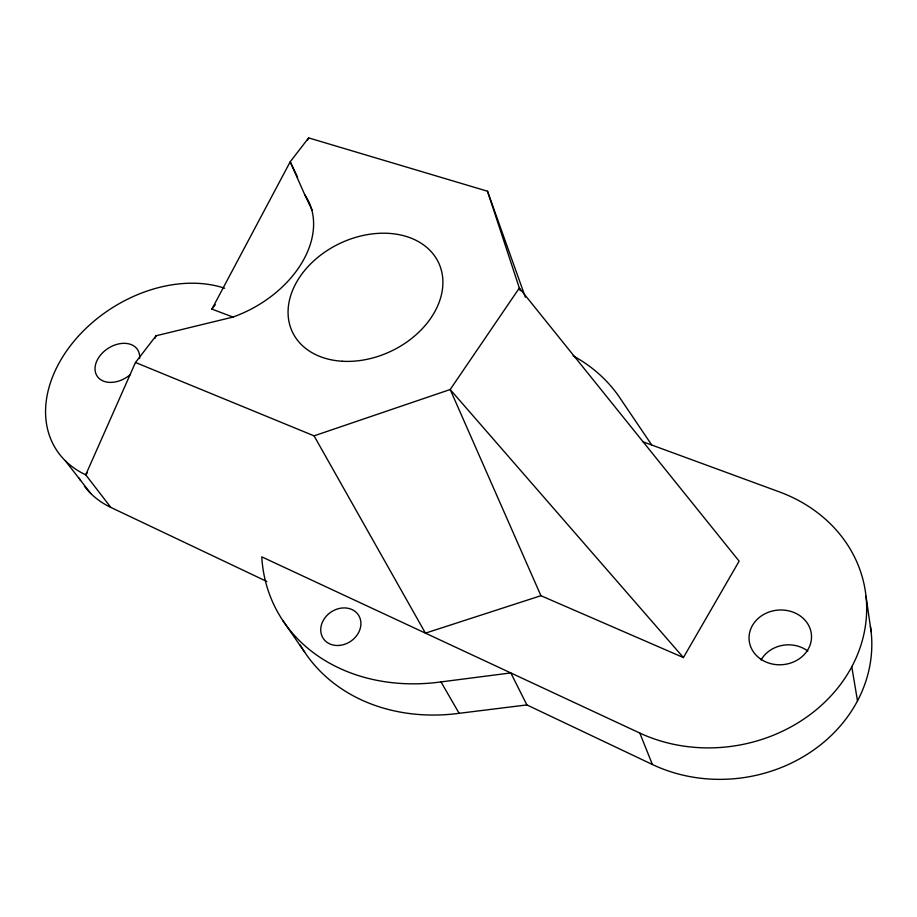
<?xml version="1.0" encoding="UTF-8"?>
<svg xmlns="http://www.w3.org/2000/svg" width="917" height="917" viewBox="0 0 917 917"><rect width="100%" height="100%" fill="white"/><g stroke="black" fill="none" stroke-linecap="round" stroke-linejoin="round"><path stroke-width="1.38" d="M525.361 297.211L487.512 191.229L308.639 137.894L290.196 161.805L304.857 194.954A99.483 69.394 -28.7 0 1 232.574 317.179L156.073 335.771L135.475 362.479L85.728 474.811L110.831 507.41L266.847 581.481M154.881 338.373L156.073 335.771M233.273 317.167L211.896 309.109L290.196 161.805L297.589 177.222M307.287 140.416L308.639 137.894M135.475 362.479L314.072 435.85L425.431 633.143L540.927 595.706L683.417 657.569L739.136 561.147L519.331 288.041L487.512 191.229M87.39 472.622L85.728 474.811A122.867 89.144 -32.6 0 1 69.176 347.36A122.867 89.144 -32.6 0 1 224.654 288.236M211.896 309.109L215.289 304.662M314.072 435.85L450.19 389.519L519.331 288.041L520.294 290.723M642.966 441.799L779.186 491.821A151.786 132.369 -10 0 1 849.623 670.659A151.786 132.369 -10 0 1 639.802 733.061L261.769 556.86A185.796 152.6 -26.4 0 0 441.008 681.916L510.803 672.929L526.885 704.921L652.377 764.491A147.029 129.882 -8.6 0 0 807.327 754.232A147.029 129.882 -8.6 0 0 870.428 626.437M300.237 644.995A180.351 150.606 -26.4 0 0 459.108 713.323L526.885 704.921M683.417 657.569L450.19 389.519L540.927 595.706M65.416 460.884L90.806 493.529M282.814 620.522L304.673 652.159M651.758 445.032L620.557 398.872A184.34 150.056 -24.8 0 0 573.102 355.807M441.008 681.916L459.108 713.323M304.857 194.954L312.261 210.383M639.802 733.061L652.377 764.491M851.778 666.797L857.498 700.863M866.015 596.256L871.15 631.905M110.831 507.41A119.646 88.548 -32.8 0 1 84.421 486.251M80.558 480.531A119.646 88.548 -32.8 0 1 79.194 478.147M761.087 659.988A30.272 26.822 -2.7 0 1 807.866 651.07M130.466 374.434A24.174 17.194 -33.1 0 1 96.686 375.408A24.174 17.194 -33.1 0 1 113.96 345.354A24.174 17.194 -33.1 0 1 139.579 358.57M342.316 361.252A80.891 59.662 -25.4 0 0 441.031 269.117A80.891 59.662 -25.4 0 0 313.087 261.517A80.891 59.662 -25.4 0 0 342.316 361.252M339.382 645.419A21.137 17.629 -34.1 0 0 358.902 615.788A21.137 17.629 -34.1 0 0 324.182 618.918A21.137 17.629 -34.1 0 0 339.382 645.419M759.884 658.509A31.258 27.372 -4.5 0 0 810.972 641.946A31.258 27.372 -4.5 0 0 769.982 611.708A31.258 27.372 -4.5 0 0 759.884 658.509"/></g></svg>
